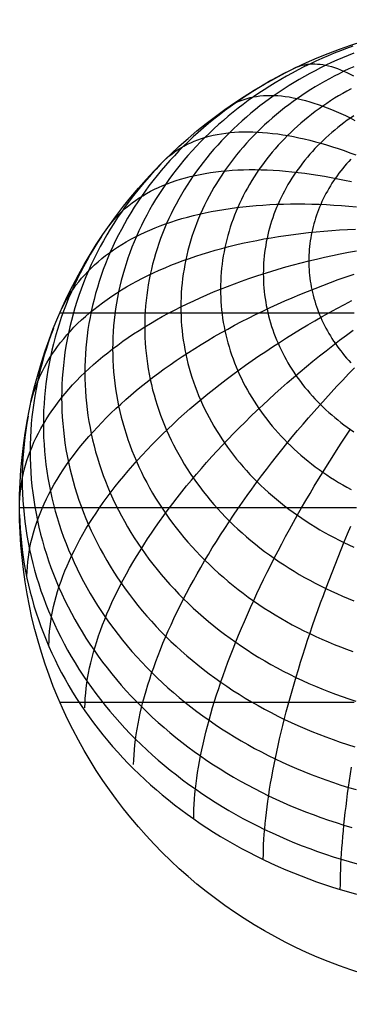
# Model space of a CAD drawing. Header units: millimetres. Extents: x -85 to 85, y -85 to 85.
# Drawn here: x -85 to -27.3, y -85 to 85 of the extents above; entities that cross this region are included whole.
import ezdxf

# ---------------------------------------------------------------- set-up
doc = ezdxf.new("R2010")
doc.units = ezdxf.units.MM
for name, color, linetype in [('CUT_OUTER', 1, 'Continuous'), ('ENGRAVE', 7, 'Continuous'), ('ENGRAVE_FINE', 8, 'Continuous')]:
    doc.layers.add(name, color=color, linetype=linetype)

msp = doc.modelspace()

# ---------------------------------------------------------------- linework, layer by layer
at = {"layer": 'CUT_OUTER'}
msp.add_circle((0, 0), 85, dxfattribs=at)
at = {"layer": 'ENGRAVE'}
for points in [[(-84.9871, 0), (-84.9482, 0), (-84.8835, 0), (-84.7929, 0), (-84.6765, 0), (-84.5344, 0), (-84.3664, 0), (-84.1728, 0), (-83.9535, 0), (-83.7087, 0), (-83.4383, 0), (-83.1425, 0), (-82.8215, 0), (-82.4751, 0), (-82.1037, 0), (-81.7072, 0), (-81.2859, 0), (-80.8398, 0), (-80.3691, 0), (-79.8739, 0), (-79.3543, 0), (-78.8106, 0), (-78.2429, 0), (-77.6514, 0), (-77.0362, 0), (-76.3975, 0), (-75.7356, 0), (-75.0505, 0), (-74.3427, 0), (-73.6122, 0), (-72.8592, 0), (-72.0841, 0), (-71.287, 0), (-70.4682, 0), (-69.6279, 0), (-68.7664, 0), (-67.884, 0), (-66.9809, 0), (-66.0574, 0), (-65.1138, 0), (-64.1503, 0), (-63.1673, 0), (-62.1651, 0), (-61.1439, 0), (-60.1041, 0), (-59.046, 0), (-57.9699, 0), (-56.8761, 0), (-55.765, 0), (-54.6369, 0), (-53.4922, 0), (-52.3312, 0), (-51.1543, 0), (-49.9617, 0), (-48.754, 0), (-47.5314, 0), (-46.2943, 0), (-45.0431, 0), (-43.7782, 0), (-42.5, 0), (-41.2088, 0), (-39.9051, 0), (-38.5892, 0), (-37.2615, 0), (-35.9226, 0), (-34.5726, 0), (-33.2121, 0), (-31.8416, 0), (-30.4613, 0), (-29.0717, 0), (-27.6733, 0), (-26.2664, 0)], [(-84.9871, -1.2358), (-84.9482, -2.4713), (-84.8835, -3.706), (-84.7929, -4.9396), (-84.6765, -6.1717), (-84.5344, -7.4019), (-84.3664, -8.6298), (-84.1728, -9.8551), (-83.9535, -11.0774), (-83.7087, -12.2964), (-83.4383, -13.5116), (-83.1425, -14.7226), (-82.8215, -15.9292), (-82.4751, -17.131), (-82.1037, -18.3275), (-81.7072, -19.5184), (-81.2859, -20.7034), (-80.8398, -21.8821), (-80.3691, -23.0541), (-79.8739, -24.2191), (-79.3543, -25.3767), (-78.8106, -26.5266), (-78.2429, -27.6684), (-77.6514, -28.8018), (-77.0362, -29.9264), (-76.3975, -31.0419), (-75.7356, -32.148), (-75.0505, -33.2442), (-74.3427, -34.3303), (-73.6122, -35.406), (-72.8592, -36.4709), (-72.0841, -37.5246), (-71.287, -38.567), (-70.4682, -39.5976), (-69.6279, -40.6161), (-68.7664, -41.6222), (-67.884, -42.6157), (-66.9809, -43.5962), (-66.0574, -44.5634), (-65.1138, -45.5171), (-64.1503, -46.4568), (-63.1673, -47.3825), (-62.1651, -48.2937), (-61.1439, -49.1901), (-60.1041, -50.0716), (-59.046, -50.9379), (-57.9699, -51.7886), (-56.8761, -52.6236), (-55.765, -53.4425), (-54.6369, -54.2451), (-53.4922, -55.0312), (-52.3312, -55.8006), (-51.1543, -56.553), (-49.9617, -57.2881), (-48.754, -58.0058), (-47.5314, -58.7058), (-46.2943, -59.3879), (-45.0431, -60.052), (-43.7782, -60.6977), (-42.5, -61.325), (-41.2088, -61.9336), (-39.9051, -62.5233), (-38.5892, -63.0939), (-37.2615, -63.6454), (-35.9226, -64.1775), (-34.5726, -64.69), (-33.2121, -65.1828), (-31.8416, -65.6557), (-30.4613, -66.1087), (-29.0717, -66.5415), (-27.6733, -66.954), (-26.2664, -67.3462)]]:
    msp.add_lwpolyline(points, dxfattribs=at)
at = {"layer": 'ENGRAVE_FINE'}
for points in [[(-26.8692, 80.3703), (-27.9698, 79.9716), (-29.062, 79.557), (-30.1452, 79.1265), (-31.2193, 78.6804), (-32.2839, 78.2187), (-33.3386, 77.7416), (-34.3832, 77.2493), (-35.4173, 76.7418), (-36.4407, 76.2194), (-37.4529, 75.6821), (-38.4537, 75.1303), (-39.4428, 74.564), (-40.4199, 73.9833), (-41.3847, 73.3886), (-42.3369, 72.7799), (-43.2761, 72.1575), (-44.2022, 71.5215), (-45.1148, 70.8722), (-46.0137, 70.2097), (-46.8986, 69.5342), (-47.7692, 68.8459), (-48.6252, 68.1451), (-49.4664, 67.432), (-50.2926, 66.7067), (-51.1034, 65.9695), (-51.8987, 65.2207), (-52.6782, 64.4604), (-53.4416, 63.6889), (-54.1887, 62.9064), (-54.9193, 62.1131), (-55.6332, 61.3094), (-56.3302, 60.4954), (-57.01, 59.6714), (-57.6724, 58.8376), (-58.3173, 57.9944), (-58.9443, 57.1419), (-59.5535, 56.2804), (-60.1445, 55.4101), (-60.7172, 54.5314), (-61.2714, 53.6446), (-61.8069, 52.7498), (-62.3236, 51.8473), (-62.8213, 50.9375), (-63.2998, 50.0205), (-63.7591, 49.0968), (-64.199, 48.1665), (-64.6193, 47.23), (-65.02, 46.2875), (-65.4008, 45.3393), (-65.7617, 44.3857), (-66.1025, 43.427), (-66.4233, 42.4636), (-66.7238, 41.4955), (-67.004, 40.5233), (-67.2637, 39.5472), (-67.503, 38.5674), (-67.7217, 37.5843), (-67.9198, 36.5981), (-68.0972, 35.6093), (-68.2539, 34.618), (-68.3897, 33.6245), (-68.5048, 32.6293), (-68.5989, 31.6325), (-68.6722, 30.6345), (-68.7246, 29.6356), (-68.756, 28.6361), (-68.7664, 27.6363), (-68.756, 26.6365), (-68.7246, 25.637), (-68.6722, 24.6381), (-68.5989, 23.6401), (-68.5048, 22.6433), (-68.3897, 21.6481), (-68.2539, 20.6546), (-68.0972, 19.6633), (-67.9198, 18.6745), (-67.7217, 17.6883), (-67.503, 16.7052), (-67.2637, 15.7254), (-67.004, 14.7493), (-66.7238, 13.7771), (-66.4233, 12.8091), (-66.1025, 11.8456), (-65.7617, 10.8869), (-65.4008, 9.9333), (-65.02, 8.9851), (-64.6193, 8.0426), (-64.199, 7.1061), (-63.7591, 6.1758), (-63.2998, 5.2521), (-62.8213, 4.3351), (-62.3236, 3.4253), (-61.8069, 2.5229), (-61.2714, 1.628), (-60.7172, 0.7412), (-60.1445, -0.1375), (-59.5535, -1.0077), (-58.9443, -1.8693), (-58.3173, -2.7218), (-57.6724, -3.565), (-57.01, -4.3988), (-56.3302, -5.2228), (-55.6332, -6.0368), (-54.9193, -6.8405), (-54.1887, -7.6338), (-53.4416, -8.4163), (-52.6782, -9.1878), (-51.8987, -9.9481), (-51.1034, -10.6969), (-50.2926, -11.4341), (-49.4664, -12.1594), (-48.6252, -12.8725), (-47.7692, -13.5733), (-46.8986, -14.2616), (-46.0137, -14.9371), (-45.1148, -15.5996), (-44.2022, -16.2489), (-43.2761, -16.8849), (-42.3369, -17.5073), (-41.3847, -18.116), (-40.4199, -18.7107), (-39.4428, -19.2914), (-38.4537, -19.8577), (-37.4529, -20.4095), (-36.4407, -20.9468), (-35.4173, -21.4692), (-34.3832, -21.9766), (-33.3386, -22.469), (-32.2839, -22.9461), (-31.2193, -23.4078), (-30.1452, -23.8539), (-29.062, -24.2843), (-27.9698, -24.699), (-26.8692, -25.0977)], [(-26.6957, 79.1541), (-27.6907, 78.7587), (-28.6774, 78.3489), (-29.6553, 77.9248), (-30.6241, 77.4866), (-31.5837, 77.0343), (-32.5336, 76.5682), (-33.4736, 76.0883), (-34.4034, 75.5948), (-35.3227, 75.0879), (-36.2313, 74.5677), (-37.1288, 74.0343), (-38.015, 73.488), (-38.8897, 72.9289), (-39.7525, 72.3572), (-40.6032, 71.773), (-41.4415, 71.1765), (-42.2672, 70.5679), (-43.08, 69.9474), (-43.8797, 69.3152), (-44.666, 68.6714), (-45.4388, 68.0164), (-46.1976, 67.3502), (-46.9425, 66.673), (-47.673, 65.9851), (-48.389, 65.2867), (-49.0902, 64.5781), (-49.7765, 63.8593), (-50.4477, 63.1306), (-51.1034, 62.3923), (-51.7436, 61.6446), (-52.3681, 60.8877), (-52.9766, 60.1218), (-53.5689, 59.3472), (-54.145, 58.5641), (-54.7045, 57.7728), (-55.2474, 56.9734), (-55.7734, 56.1662), (-56.2825, 55.3516), (-56.7744, 54.5296), (-57.249, 53.7006), (-57.7062, 52.8649), (-58.1458, 52.0226), (-58.5677, 51.1741), (-58.9718, 50.3196), (-59.3579, 49.4593), (-59.7259, 48.5935), (-60.0757, 47.7225), (-60.4072, 46.8466), (-60.7203, 45.966), (-61.0149, 45.081), (-61.291, 44.1918), (-61.5483, 43.2987), (-61.787, 42.402), (-62.0067, 41.502), (-62.2077, 40.599), (-62.3896, 39.6931), (-62.5526, 38.7848), (-62.6965, 37.8742), (-62.8213, 36.9616), (-62.9269, 36.0474), (-63.0134, 35.1318), (-63.0807, 34.2151), (-63.1288, 33.2975), (-63.1577, 32.3794), (-63.1673, 31.461), (-63.1577, 30.5426), (-63.1288, 29.6244), (-63.0807, 28.7069), (-63.0134, 27.7901), (-62.9269, 26.8745), (-62.8213, 25.9603), (-62.6965, 25.0478), (-62.5526, 24.1372), (-62.3896, 23.2288), (-62.2077, 22.323), (-62.0067, 21.4199), (-61.787, 20.5199), (-61.5483, 19.6232), (-61.291, 18.7302), (-61.0149, 17.841), (-60.7203, 16.956), (-60.4072, 16.0753), (-60.0757, 15.1994), (-59.7259, 14.3284), (-59.3579, 13.4627), (-58.9718, 12.6024), (-58.5677, 11.7478), (-58.1458, 10.8993), (-57.7062, 10.057), (-57.249, 9.2213), (-56.7744, 8.3923), (-56.2825, 7.5704), (-55.7734, 6.7557), (-55.2474, 5.9486), (-54.7045, 5.1492), (-54.145, 4.3578), (-53.5689, 3.5747), (-52.9766, 2.8001), (-52.3681, 2.0343), (-51.7436, 1.2773), (-51.1034, 0.5296), (-50.4477, -0.2087), (-49.7765, -0.9373), (-49.0902, -1.6561), (-48.389, -2.3648), (-47.673, -3.0632), (-46.9425, -3.7511), (-46.1976, -4.4282), (-45.4388, -5.0944), (-44.666, -5.7495), (-43.8797, -6.3932), (-43.08, -7.0255), (-42.2672, -7.646), (-41.4415, -8.2545), (-40.6032, -8.851), (-39.7525, -9.4352), (-38.8897, -10.007), (-38.015, -10.5661), (-37.1288, -11.1124), (-36.2313, -11.6457), (-35.3227, -12.1659), (-34.4034, -12.6729), (-33.4736, -13.1663), (-32.5336, -13.6462), (-31.5837, -14.1124), (-30.6241, -14.5646), (-29.6553, -15.0029), (-28.6774, -15.427), (-27.6907, -15.8368), (-26.6957, -16.2322)], [(-36.8061, 76.6178), (-37.9131, 76.0746), (-39.0085, 75.5154), (-40.0921, 74.9403), (-41.1634, 74.3496), (-42.2222, 73.7433), (-43.2681, 73.1218), (-44.3009, 72.4851), (-45.3202, 71.8336), (-46.3256, 71.1673), (-47.317, 70.4865), (-48.2939, 69.7914), (-49.2561, 69.0822), (-50.2034, 68.3591), (-51.1353, 67.6223), (-52.0517, 66.8722), (-52.9522, 66.1088), (-53.8365, 65.3324), (-54.7045, 64.5433), (-55.5558, 63.7416), (-56.3902, 62.9278), (-57.2074, 62.1019), (-58.0072, 61.2643), (-58.7893, 60.4151), (-59.5535, 59.5548), (-60.2996, 58.6834), (-61.0272, 57.8013), (-61.7364, 56.9088), (-62.4267, 56.0061), (-63.0979, 55.0935), (-63.75, 54.1713), (-64.3826, 53.2398), (-64.9957, 52.2992), (-65.5889, 51.3498), (-66.1622, 50.3919), (-66.7153, 49.4259), (-67.2481, 48.452), (-67.7603, 47.4704), (-68.252, 46.4816), (-68.7229, 45.4857), (-69.1728, 44.4832), (-69.6017, 43.4743), (-70.0093, 42.4593), (-70.3957, 41.4385), (-70.7605, 40.4123), (-71.1039, 39.3809), (-71.4256, 38.3447), (-71.7255, 37.304), (-72.0036, 36.259), (-72.2597, 35.2102), (-72.4938, 34.1578), (-72.7059, 33.1022), (-72.8958, 32.0436), (-73.0635, 30.9825), (-73.2089, 29.919), (-73.332, 28.8537), (-73.4328, 27.7867), (-73.5113, 26.7183), (-73.5673, 25.6491), (-73.6009, 24.5791), (-73.6122, 23.5088), (-73.6009, 22.4386), (-73.5673, 21.3686), (-73.5113, 20.2993), (-73.4328, 19.231), (-73.332, 18.164), (-73.2089, 17.0986), (-73.0635, 16.0352), (-72.8958, 14.9741), (-72.7059, 13.9155), (-72.4938, 12.8599), (-72.2597, 11.8075), (-72.0036, 10.7587), (-71.7255, 9.7137), (-71.4256, 8.673), (-71.1039, 7.6368), (-70.7605, 6.6054), (-70.3957, 5.5792), (-70.0093, 4.5584), (-69.6017, 3.5434), (-69.1728, 2.5345), (-68.7229, 1.5319), (-68.252, 0.5361), (-67.7603, -0.4527), (-67.2481, -1.4343), (-66.7153, -2.4082), (-66.1622, -3.3743), (-65.5889, -4.3321), (-64.9957, -5.2815), (-64.3826, -6.2221), (-63.75, -7.1536), (-63.0979, -8.0759), (-62.4267, -8.9884), (-61.7364, -9.8911), (-61.0272, -10.7836), (-60.2996, -11.6657), (-59.5535, -12.5371), (-58.7893, -13.3975), (-58.0072, -14.2466), (-57.2074, -15.0842), (-56.3902, -15.9101), (-55.5558, -16.724), (-54.7045, -17.5256), (-53.8365, -18.3147), (-52.9522, -19.0911), (-52.0517, -19.8545), (-51.1353, -20.6047), (-50.2034, -21.3414), (-49.2561, -22.0645), (-48.2939, -22.7737), (-47.317, -23.4688), (-46.3256, -24.1496), (-45.3202, -24.8159), (-44.3009, -25.4675), (-43.2681, -26.1041), (-42.2222, -26.7256), (-41.1634, -27.3319), (-40.0921, -27.9226), (-39.0085, -28.4977), (-37.9131, -29.0569), (-36.8061, -29.6001), (-35.6879, -30.1272), (-34.5588, -30.6379), (-33.4192, -31.1321), (-32.2694, -31.6097), (-31.1098, -32.0705), (-29.9408, -32.5143), (-28.7626, -32.9411), (-27.5756, -33.3507), (-26.3802, -33.743)], [(-26.7017, 76.7772), (-27.5741, 76.3826), (-28.4381, 75.9754), (-29.2934, 75.5557), (-30.1397, 75.1236), (-30.9769, 74.6792), (-31.8047, 74.2228), (-32.6228, 73.7544), (-33.4309, 73.2742), (-34.2289, 72.7823), (-35.0164, 72.2788), (-35.7933, 71.764), (-36.5593, 71.238), (-37.3141, 70.701), (-38.0575, 70.153), (-38.7894, 69.5943), (-39.5095, 69.025), (-40.2175, 68.4454), (-40.9132, 67.8556), (-41.5965, 67.2557), (-42.2672, 66.646), (-42.9249, 66.0266), (-43.5696, 65.3978), (-44.201, 64.7597), (-44.819, 64.1125), (-45.4233, 63.4564), (-46.0137, 62.7917), (-46.5902, 62.1184), (-47.1524, 61.4369), (-47.7003, 60.7473), (-48.2337, 60.0498), (-48.7523, 59.3447), (-49.2561, 58.6322), (-49.745, 57.9124), (-50.2186, 57.1857), (-50.677, 56.4521), (-51.1199, 55.7121), (-51.5473, 54.9656), (-51.9589, 54.2131), (-52.3547, 53.4548), (-52.7346, 52.6907), (-53.0984, 51.9213), (-53.4461, 51.1467), (-53.7774, 50.3672), (-54.0924, 49.5829), (-54.3909, 48.7942), (-54.6728, 48.0013), (-54.9381, 47.2044), (-55.1866, 46.4038), (-55.4184, 45.5997), (-55.6332, 44.7923), (-55.8311, 43.982), (-56.012, 43.1688), (-56.1759, 42.3532), (-56.3226, 41.5353), (-56.4522, 40.7154), (-56.5645, 39.8938), (-56.6597, 39.0706), (-56.7376, 38.2462), (-56.7982, 37.4208), (-56.8415, 36.5946), (-56.8674, 35.7679), (-56.8761, 34.9409), (-56.8674, 34.114), (-56.8415, 33.2873), (-56.7982, 32.4611), (-56.7376, 31.6357), (-56.6597, 30.8113), (-56.5645, 29.9881), (-56.4522, 29.1665), (-56.3226, 28.3466), (-56.1759, 27.5287), (-56.012, 26.7131), (-55.8311, 25.8999), (-55.6332, 25.0896), (-55.4184, 24.2822), (-55.1866, 23.4781), (-54.9381, 22.6775), (-54.6728, 21.8806), (-54.3909, 21.0877), (-54.0924, 20.299), (-53.7774, 19.5147), (-53.4461, 18.7352), (-53.0984, 17.9606), (-52.7346, 17.1912), (-52.3547, 16.4271), (-51.9589, 15.6688), (-51.5473, 14.9163), (-51.1199, 14.1698), (-50.677, 13.4298), (-50.2186, 12.6962), (-49.745, 11.9695), (-49.2561, 11.2497), (-48.7523, 10.5372), (-48.2337, 9.8321), (-47.7003, 9.1346), (-47.1524, 8.445), (-46.5902, 7.7635), (-46.0137, 7.0902), (-45.4233, 6.4255), (-44.819, 5.7694), (-44.201, 5.1222), (-43.5696, 4.4841), (-42.9249, 3.8553), (-42.2672, 3.2359), (-41.5965, 2.6262), (-40.9132, 2.0263), (-40.2175, 1.4365), (-39.5095, 0.8569), (-38.7894, 0.2876), (-38.0575, -0.2711), (-37.3141, -0.8191), (-36.5593, -1.3561), (-35.7933, -1.8821), (-35.0164, -2.3969), (-34.2289, -2.9004), (-33.4309, -3.3923), (-32.6228, -3.8725), (-31.8047, -4.3409), (-30.9769, -4.7973), (-30.1397, -5.2417), (-29.2934, -5.6738), (-28.4381, -6.0935), (-27.5741, -6.5007), (-26.7017, -6.8953)], [(-36.4678, 76.7663), (-36.0813, 76.9091), (-35.6839, 77.0285), (-35.2756, 77.1244), (-34.8565, 77.1968), (-34.4268, 77.2457), (-33.9866, 77.271), (-33.5361, 77.2728), (-33.0754, 77.2511), (-32.6046, 77.2059), (-32.1238, 77.1371), (-31.6333, 77.0448), (-31.1331, 76.9291), (-30.6235, 76.7899), (-30.1045, 76.6274), (-29.5764, 76.4415), (-29.0392, 76.2323), (-28.4932, 75.9999), (-27.9385, 75.7444), (-27.3753, 75.4657), (-26.8038, 75.1641)], [(-27.2111, 72.9455), (-27.9383, 72.5445), (-28.6569, 72.133), (-29.3668, 71.7112), (-30.0677, 71.2791), (-30.7595, 70.8369), (-31.4419, 70.3847), (-32.1148, 69.9226), (-32.7779, 69.4508), (-33.4309, 68.9695), (-34.0738, 68.4787), (-34.7063, 67.9786), (-35.3283, 67.4695), (-35.9395, 66.9513), (-36.5397, 66.4244), (-37.1288, 65.8888), (-37.7066, 65.3448), (-38.2729, 64.7924), (-38.8276, 64.2318), (-39.3704, 63.6633), (-39.9012, 63.087), (-40.4199, 62.503), (-40.9263, 61.9116), (-41.4202, 61.313), (-41.9014, 60.7072), (-42.37, 60.0945), (-42.8256, 59.4751), (-43.2681, 58.8492), (-43.6975, 58.217), (-44.1136, 57.5786), (-44.5162, 56.9342), (-44.9053, 56.2841), (-45.2807, 55.6284), (-45.6423, 54.9674), (-45.99, 54.3012), (-46.3237, 53.6301), (-46.6433, 52.9542), (-46.9487, 52.2738), (-47.2398, 51.589), (-47.5164, 50.9001), (-47.7787, 50.2073), (-48.0263, 49.5108), (-48.2593, 48.8107), (-48.4777, 48.1074), (-48.6812, 47.4011), (-48.87, 46.6919), (-49.0438, 45.98), (-49.2027, 45.2657), (-49.3466, 44.5493), (-49.4755, 43.8308), (-49.5893, 43.1106), (-49.6881, 42.3888), (-49.7716, 41.6657), (-49.84, 40.9415), (-49.8933, 40.2164), (-49.9313, 39.4907), (-49.9541, 38.7645), (-49.9617, 38.0381), (-49.9541, 37.3117), (-49.9313, 36.5855), (-49.8933, 35.8598), (-49.84, 35.1347), (-49.7716, 34.4105), (-49.6881, 33.6874), (-49.5893, 32.9656), (-49.4755, 32.2454), (-49.3466, 31.527), (-49.2027, 30.8105), (-49.0438, 30.0962), (-48.87, 29.3844), (-48.6812, 28.6751), (-48.4777, 27.9688), (-48.2593, 27.2655), (-48.0263, 26.5655), (-47.7787, 25.8689), (-47.5164, 25.1761), (-47.2398, 24.4872), (-46.9487, 23.8025), (-46.6433, 23.122), (-46.3237, 22.4461), (-45.99, 21.775), (-45.6423, 21.1088), (-45.2807, 20.4478), (-44.9053, 19.7921), (-44.5162, 19.142), (-44.1136, 18.4976), (-43.6975, 17.8592), (-43.2681, 17.227), (-42.8256, 16.6011), (-42.37, 15.9817), (-41.9014, 15.369), (-41.4202, 14.7632), (-40.9263, 14.1646), (-40.4199, 13.5732), (-39.9012, 12.9892), (-39.3704, 12.4129), (-38.8276, 11.8444), (-38.2729, 11.2838), (-37.7066, 10.7315), (-37.1288, 10.1874), (-36.5397, 9.6518), (-35.9395, 9.1249), (-35.3283, 8.6067), (-34.7063, 8.0976), (-34.0738, 7.5975), (-33.4309, 7.1068), (-32.7779, 6.6254), (-32.1148, 6.1536), (-31.4419, 5.6916), (-30.7595, 5.2393), (-30.0677, 4.7971), (-29.3668, 4.365), (-28.6569, 3.9432), (-27.9383, 3.5317), (-27.2111, 3.1308)], [(-48.2596, 69.9577), (-47.8052, 70.228), (-47.3362, 70.4769), (-46.8528, 70.7043), (-46.3552, 70.9102), (-45.8434, 71.0945), (-45.3176, 71.2571), (-44.7781, 71.398), (-44.2249, 71.5172), (-43.6582, 71.6146), (-43.0782, 71.6901), (-42.4851, 71.7439), (-41.8791, 71.7757), (-41.2603, 71.7857), (-40.6289, 71.7739), (-39.9852, 71.7402), (-39.3293, 71.6846), (-38.6614, 71.6072), (-37.9817, 71.508), (-37.2905, 71.387), (-36.5879, 71.2442), (-35.8741, 71.0798), (-35.1495, 70.8937), (-34.4141, 70.686), (-33.6682, 70.4568), (-32.9121, 70.2061), (-32.146, 69.934), (-31.37, 69.6407), (-30.5845, 69.3261), (-29.7897, 68.9904), (-28.9858, 68.6336), (-28.1731, 68.256), (-27.3518, 67.8576), (-26.5222, 67.4385)], [(-26.7461, 68.2341), (-27.3185, 67.8411), (-27.8825, 67.4398), (-28.4381, 67.0303), (-28.9849, 66.6128), (-29.523, 66.1874), (-30.052, 65.7543), (-30.5719, 65.3136), (-31.0825, 64.8653), (-31.5837, 64.4097), (-32.0752, 63.9469), (-32.5569, 63.477), (-33.0287, 63.0002), (-33.4905, 62.5166), (-33.942, 62.0264), (-34.3832, 61.5296), (-34.814, 61.0266), (-35.2341, 60.5173), (-35.6435, 60.002), (-36.042, 59.4808), (-36.4296, 58.9539), (-36.8061, 58.4215), (-37.1713, 57.8837), (-37.5253, 57.3406), (-37.8678, 56.7925), (-38.1987, 56.2395), (-38.5181, 55.6817), (-38.8257, 55.1194), (-39.1215, 54.5527), (-39.4053, 53.9818), (-39.6772, 53.4069), (-39.9369, 52.8281), (-40.1845, 52.2456), (-40.4199, 51.6596), (-40.643, 51.0702), (-40.8536, 50.4777), (-41.0518, 49.8823), (-41.2376, 49.284), (-41.4107, 48.6831), (-41.5713, 48.0798), (-41.7192, 47.4743), (-41.8543, 46.8667), (-41.9768, 46.2572), (-42.0864, 45.6461), (-42.1832, 45.0334), (-42.2672, 44.4194), (-42.3383, 43.8043), (-42.3965, 43.1883), (-42.4418, 42.5715), (-42.4741, 41.9542), (-42.4935, 41.3364), (-42.5, 40.7185), (-42.4935, 40.1006), (-42.4741, 39.4829), (-42.4418, 38.8655), (-42.3965, 38.2487), (-42.3383, 37.6327), (-42.2672, 37.0176), (-42.1832, 36.4036), (-42.0864, 35.7909), (-41.9768, 35.1798), (-41.8543, 34.5703), (-41.7192, 33.9627), (-41.5713, 33.3572), (-41.4107, 32.7539), (-41.2376, 32.153), (-41.0518, 31.5548), (-40.8536, 30.9593), (-40.643, 30.3668), (-40.4199, 29.7775), (-40.1845, 29.1914), (-39.9369, 28.6089), (-39.6772, 28.0301), (-39.4053, 27.4552), (-39.1215, 26.8843), (-38.8257, 26.3176), (-38.5181, 25.7553), (-38.1987, 25.1975), (-37.8678, 24.6445), (-37.5253, 24.0964), (-37.1713, 23.5533), (-36.8061, 23.0155), (-36.4296, 22.4831), (-36.042, 21.9562), (-35.6435, 21.435), (-35.2341, 20.9197), (-34.814, 20.4105), (-34.3832, 19.9074), (-33.942, 19.4107), (-33.4905, 18.9204), (-33.0287, 18.4368), (-32.5569, 17.96), (-32.0752, 17.4901), (-31.5837, 17.0273), (-31.0825, 16.5717), (-30.5719, 16.1234), (-30.052, 15.6827), (-29.523, 15.2496), (-28.9849, 14.8242), (-28.4381, 14.4067), (-27.8825, 13.9973), (-27.3185, 13.5959), (-26.7461, 13.2029)], [(-59.4322, 60.7537), (-58.9589, 61.1689), (-58.4676, 61.5654), (-57.9586, 61.9432), (-57.4318, 62.3021), (-56.8876, 62.6421), (-56.3261, 62.963), (-55.7473, 63.2647), (-55.1517, 63.5471), (-54.5392, 63.8102), (-53.9101, 64.0538), (-53.2645, 64.2779), (-52.6028, 64.4824), (-51.925, 64.6673), (-51.2314, 64.8325), (-50.5222, 64.978), (-49.7976, 65.1036), (-49.0579, 65.2095), (-48.3032, 65.2954), (-47.5338, 65.3615), (-46.7499, 65.4077), (-45.9518, 65.4339), (-45.1396, 65.4402), (-44.3138, 65.4266), (-43.4744, 65.393), (-42.6218, 65.3396), (-41.7562, 65.2662), (-40.8778, 65.1729), (-39.9871, 65.0598), (-39.0841, 64.9269), (-38.1693, 64.7742), (-37.2428, 64.6017), (-36.3049, 64.4096), (-35.356, 64.1979), (-34.3964, 63.9666), (-33.4263, 63.7158), (-32.4459, 63.4456), (-31.4557, 63.1561), (-30.4559, 62.8474), (-29.4469, 62.5195), (-28.4289, 62.1725), (-27.4022, 61.8067), (-26.3671, 61.422)], [(-57.7062, 62.4099), (-58.6042, 61.5643), (-59.4844, 60.7057), (-60.3464, 59.8345), (-61.1901, 58.9509), (-62.0151, 58.0552), (-62.8213, 57.1476), (-63.6083, 56.2285), (-64.3759, 55.298), (-65.1239, 54.3565), (-65.8521, 53.4043), (-66.5602, 52.4416), (-67.2481, 51.4688), (-67.9154, 50.4861), (-68.5621, 49.4939), (-69.1879, 48.4924), (-69.7926, 47.482), (-70.376, 46.463), (-70.9381, 45.4356), (-71.4785, 44.4002), (-71.9971, 43.3571), (-72.4938, 42.3066), (-72.9684, 41.2491), (-73.4208, 40.1848), (-73.8508, 39.1141), (-74.2584, 38.0373), (-74.6433, 36.9548), (-75.0055, 35.8668), (-75.3448, 34.7737), (-75.6612, 33.6759), (-75.9545, 32.5736), (-76.2247, 31.4672), (-76.4717, 30.3571), (-76.6953, 29.2436), (-76.8957, 28.1269), (-77.0726, 27.0075), (-77.226, 25.8858), (-77.3559, 24.7619), (-77.4622, 23.6364), (-77.5449, 22.5094), (-77.6041, 21.3815), (-77.6395, 20.2528), (-77.6514, 19.1238), (-77.6395, 17.9948), (-77.6041, 16.8662), (-77.5449, 15.7382), (-77.4622, 14.6113), (-77.3559, 13.4857), (-77.226, 12.3619), (-77.0726, 11.2401), (-76.8957, 10.1207), (-76.6953, 9.0041), (-76.4717, 7.8905), (-76.2247, 6.7804), (-75.9545, 5.674), (-75.6612, 4.5717), (-75.3448, 3.4739), (-75.0055, 2.3808), (-74.6433, 1.2928), (-74.2584, 0.2103), (-73.8508, -0.8665), (-73.4208, -1.9372), (-72.9684, -3.0015), (-72.4938, -4.059), (-71.9971, -5.1095), (-71.4785, -6.1526), (-70.9381, -7.188), (-70.376, -8.2153), (-69.7926, -9.2344), (-69.1879, -10.2448), (-68.5621, -11.2463), (-67.9154, -12.2385), (-67.2481, -13.2212), (-66.5602, -14.194), (-65.8521, -15.1566), (-65.1239, -16.1089), (-64.3759, -17.0504), (-63.6083, -17.9808), (-62.8213, -18.9), (-62.0151, -19.8076), (-61.1901, -20.7033), (-60.3464, -21.5869), (-59.4844, -22.4581), (-58.6042, -23.3166), (-57.7062, -24.1622), (-56.7906, -24.9946), (-55.8577, -25.8136), (-54.9078, -26.6189), (-53.9412, -27.4103), (-52.9581, -28.1874), (-51.9589, -28.9502), (-50.9439, -29.6983), (-49.9133, -30.4316), (-48.8676, -31.1497), (-47.807, -31.8526), (-46.7318, -32.5399), (-45.6423, -33.2115), (-44.539, -33.8671), (-43.4221, -34.5066), (-42.292, -35.1298), (-41.149, -35.7364), (-39.9934, -36.3263), (-38.8257, -36.8993), (-37.6461, -37.4553), (-36.4551, -37.994), (-35.253, -38.5154), (-34.0401, -39.0191), (-32.8169, -39.5052), (-31.5837, -39.9734), (-30.3408, -40.4236), (-29.0887, -40.8557), (-27.8278, -41.2695), (-26.5583, -41.6649)], [(-27.2436, 60.685), (-27.6109, 60.2862), (-27.9698, 59.8821), (-28.3202, 59.4728), (-28.662, 59.0586), (-28.995, 58.6394), (-29.3192, 58.2154), (-29.6345, 57.7868), (-29.9408, 57.3537), (-30.2379, 56.9162), (-30.5258, 56.4744), (-30.8044, 56.0285), (-31.0737, 55.5787), (-31.3334, 55.125), (-31.5837, 54.6676), (-31.8243, 54.2066), (-32.0552, 53.7421), (-32.2763, 53.2744), (-32.4876, 52.8036), (-32.689, 52.3298), (-32.8805, 51.853), (-33.062, 51.3736), (-33.2333, 50.8917), (-33.3946, 50.4073), (-33.5457, 49.9206), (-33.6865, 49.4318), (-33.8171, 48.941), (-33.9374, 48.4484), (-34.0474, 47.9542), (-34.147, 47.4584), (-34.2362, 46.9612), (-34.3149, 46.4629), (-34.3832, 45.9634), (-34.4411, 45.463), (-34.4884, 44.9619), (-34.5252, 44.4602), (-34.5516, 43.958), (-34.5673, 43.4555), (-34.5726, 42.9528), (-34.5673, 42.4501), (-34.5516, 41.9476), (-34.5252, 41.4454), (-34.4884, 40.9437), (-34.4411, 40.4425), (-34.3832, 39.9422), (-34.3149, 39.4427), (-34.2362, 38.9444), (-34.147, 38.4472), (-34.0474, 37.9514), (-33.9374, 37.4571), (-33.8171, 36.9646), (-33.6865, 36.4738), (-33.5457, 35.985), (-33.3946, 35.4983), (-33.2333, 35.0139), (-33.062, 34.532), (-32.8805, 34.0525), (-32.689, 33.5758), (-32.4876, 33.102), (-32.2763, 32.6311), (-32.0552, 32.1634), (-31.8243, 31.699), (-31.5837, 31.238), (-31.3334, 30.7806), (-31.0737, 30.3269), (-30.8044, 29.877), (-30.5258, 29.4312), (-30.2379, 28.9894), (-29.9408, 28.5519), (-29.6345, 28.1188), (-29.3192, 27.6901), (-28.995, 27.2662), (-28.662, 26.847), (-28.3202, 26.4327), (-27.9698, 26.0235), (-27.6109, 25.6194), (-27.2436, 25.2206)], [(-69.4473, 48.9936), (-69.0107, 49.5554), (-68.5531, 50.1021), (-68.0746, 50.6335), (-67.5754, 51.1495), (-67.0556, 51.65), (-66.5154, 52.1346), (-65.9549, 52.6035), (-65.3743, 53.0562), (-64.7738, 53.4929), (-64.1536, 53.9132), (-63.5138, 54.3171), (-62.8547, 54.7045), (-62.1765, 55.0752), (-61.4793, 55.4291), (-60.7633, 55.7661), (-60.0289, 56.0862), (-59.2762, 56.3891), (-58.5054, 56.6749), (-57.7168, 56.9435), (-56.9106, 57.1946), (-56.0871, 57.4284), (-55.2465, 57.6447), (-54.3891, 57.8434), (-53.5151, 58.0245), (-52.6248, 58.1879), (-51.7184, 58.3336), (-50.7964, 58.4615), (-49.8588, 58.5716), (-48.9061, 58.6638), (-47.9384, 58.7382), (-46.9562, 58.7948), (-45.9596, 58.8334), (-44.9491, 58.854), (-43.9248, 58.8568), (-42.8872, 58.8416), (-41.8365, 58.8085), (-40.7731, 58.7575), (-39.6973, 58.6886), (-38.6093, 58.6018), (-37.5096, 58.4971), (-36.3985, 58.3747), (-35.2763, 58.2344), (-34.1433, 58.0764), (-33, 57.9008), (-31.8466, 57.7075), (-30.6835, 57.4966), (-29.511, 57.2682), (-28.3296, 57.0223), (-27.1395, 56.7591)], [(-77.5701, 34.7315), (-77.2259, 35.4223), (-76.8581, 36.1024), (-76.467, 36.7714), (-76.0526, 37.4293), (-75.615, 38.0757), (-75.1544, 38.7105), (-74.6708, 39.3336), (-74.1646, 39.9447), (-73.6357, 40.5436), (-73.0844, 41.1301), (-72.5109, 41.7041), (-71.9153, 42.2655), (-71.2977, 42.8139), (-70.6585, 43.3493), (-69.9977, 43.8715), (-69.3156, 44.3803), (-68.6123, 44.8757), (-67.8882, 45.3573), (-67.1434, 45.8251), (-66.3782, 46.279), (-65.5927, 46.7188), (-64.7873, 47.1443), (-63.9621, 47.5555), (-63.1174, 47.9522), (-62.2535, 48.3343), (-61.3707, 48.7017), (-60.4691, 49.0542), (-59.5491, 49.3918), (-58.611, 49.7143), (-57.6551, 50.0217), (-56.6815, 50.3139), (-55.6907, 50.5907), (-54.683, 50.8522), (-53.6586, 51.0981), (-52.6178, 51.3285), (-51.561, 51.5432), (-50.4885, 51.7422), (-49.4007, 51.9255), (-48.2977, 52.093), (-47.1801, 52.2446), (-46.0481, 52.3803), (-44.9021, 52.5), (-43.7424, 52.6037), (-42.5693, 52.6914), (-41.3833, 52.7631), (-40.1847, 52.8186), (-38.9739, 52.8581), (-37.7512, 52.8815), (-36.5169, 52.8888), (-35.2716, 52.88), (-34.0155, 52.8551), (-32.7491, 52.814), (-31.4727, 52.7569), (-30.1867, 52.6837), (-28.8914, 52.5945), (-27.5874, 52.4892), (-26.275, 52.368)], [(-82.9777, 18.3888), (-82.7725, 19.1711), (-82.542, 19.9475), (-82.2864, 20.7179), (-82.0057, 21.482), (-81.7, 22.2396), (-81.3694, 22.9903), (-81.0141, 23.7341), (-80.634, 24.4706), (-80.2295, 25.1997), (-79.8004, 25.9211), (-79.3471, 26.6346), (-78.8696, 27.34), (-78.3681, 28.037), (-77.8427, 28.7256), (-77.2935, 29.4053), (-76.7209, 30.0762), (-76.1249, 30.7378), (-75.5056, 31.3901), (-74.8634, 32.0328), (-74.1984, 32.6658), (-73.5108, 33.2888), (-72.8008, 33.9017), (-72.0686, 34.5043), (-71.3145, 35.0963), (-70.5386, 35.6777), (-69.7412, 36.2482), (-68.9226, 36.8076), (-68.0831, 37.3558), (-67.2227, 37.8927), (-66.3419, 38.418), (-65.4409, 38.9316), (-64.52, 39.4334), (-63.5794, 39.9231), (-62.6194, 40.4007), (-61.6403, 40.866), (-60.6425, 41.3188), (-59.6262, 41.759), (-58.5918, 42.1865), (-57.5395, 42.6012), (-56.4697, 43.0029), (-55.3826, 43.3915), (-54.2787, 43.7668), (-53.1583, 44.1289), (-52.0217, 44.4775), (-50.8692, 44.8125), (-49.7012, 45.1339), (-48.5181, 45.4416), (-47.3202, 45.7354), (-46.1079, 46.0153), (-44.8816, 46.2811), (-43.6416, 46.5329), (-42.3883, 46.7705), (-41.1221, 46.9938), (-39.8433, 47.2029), (-38.5524, 47.3975), (-37.2498, 47.5777), (-35.9358, 47.7435), (-34.6109, 47.8946), (-33.2754, 48.0312), (-31.9298, 48.1532), (-30.5745, 48.2605), (-29.2099, 48.3531), (-27.8363, 48.4309), (-26.4543, 48.494)], [(-70.7041, 47.1793), (-71.3773, 46.1464), (-72.0288, 45.1038), (-72.6583, 44.0519), (-73.2657, 42.991), (-73.8508, 41.9214), (-74.4134, 40.8435), (-74.9534, 39.7576), (-75.4705, 38.664), (-75.9646, 37.563), (-76.4355, 36.455), (-76.8832, 35.3404), (-77.3075, 34.2194), (-77.7082, 33.0924), (-78.0853, 31.9597), (-78.4385, 30.8218), (-78.7679, 29.6789), (-79.0733, 28.5313), (-79.3545, 27.3795), (-79.6117, 26.2238), (-79.8445, 25.0645), (-80.0531, 23.902), (-80.2372, 22.7367), (-80.397, 21.5689), (-80.5322, 20.3989), (-80.6429, 19.2271), (-80.729, 18.0539), (-80.7906, 16.8796), (-80.8275, 15.7046), (-80.8398, 14.5293), (-80.8275, 13.3539), (-80.7906, 12.1789), (-80.729, 11.0046), (-80.6429, 9.8314), (-80.5322, 8.6597), (-80.397, 7.4897), (-80.2372, 6.3218), (-80.0531, 5.1565), (-79.8445, 3.994), (-79.6117, 2.8347), (-79.3545, 1.679), (-79.0733, 0.5272), (-78.7679, -0.6203), (-78.4385, -1.7633), (-78.0853, -2.9012), (-77.7082, -4.0339), (-77.3075, -5.1609), (-76.8832, -6.2819), (-76.4355, -7.3965), (-75.9646, -8.5045), (-75.4705, -9.6055), (-74.9534, -10.6991), (-74.4134, -11.785), (-73.8508, -12.8629), (-73.2657, -13.9325), (-72.6583, -14.9934), (-72.0288, -16.0453), (-71.3773, -17.0879), (-70.7041, -18.1208), (-70.0093, -19.1438), (-69.2932, -20.1566), (-68.556, -21.1588), (-67.798, -22.1501), (-67.0192, -23.1303), (-66.2201, -24.0989), (-65.4008, -25.0558), (-64.5615, -26.0007), (-63.7026, -26.9332), (-62.8243, -27.8531), (-61.9269, -28.76), (-61.0106, -29.6538), (-60.0757, -30.5341), (-59.1225, -31.4007), (-58.1513, -32.2533), (-57.1624, -33.0917), (-56.156, -33.9155), (-55.1326, -34.7246), (-54.0924, -35.5187), (-53.0357, -36.2976), (-51.9628, -37.0609), (-50.8741, -37.8086), (-49.77, -38.5403), (-48.6506, -39.2558), (-47.5164, -39.955), (-46.3678, -40.6375), (-45.205, -41.3033), (-44.0285, -41.952), (-42.8386, -42.5836), (-41.6356, -43.1977), (-40.4199, -43.7943), (-39.1919, -44.3731), (-37.952, -44.9339), (-36.7005, -45.4766), (-35.4378, -46.0011), (-34.1644, -46.5071), (-32.8805, -46.9946), (-31.5866, -47.4632), (-30.2831, -47.913), (-28.9704, -48.3438), (-27.6488, -48.7555), (-26.3189, -49.1478)], [(-84.9871, 0.8206), (-84.9482, 1.6409), (-84.8835, 2.4607), (-84.7929, 3.2798), (-84.6765, 4.0979), (-84.5344, 4.9147), (-84.3664, 5.73), (-84.1728, 6.5436), (-83.9535, 7.3552), (-83.7087, 8.1645), (-83.4383, 8.9714), (-83.1425, 9.7755), (-82.8215, 10.5767), (-82.4751, 11.3746), (-82.1037, 12.1691), (-81.7072, 12.9598), (-81.2859, 13.7466), (-80.8398, 14.5293), (-80.3691, 15.3075), (-79.8739, 16.081), (-79.3543, 16.8496), (-78.8106, 17.6131), (-78.2429, 18.3713), (-77.6514, 19.1238), (-77.0362, 19.8705), (-76.3975, 20.6112), (-75.7356, 21.3456), (-75.0505, 22.0735), (-74.3427, 22.7946), (-73.6122, 23.5088), (-72.8592, 24.2159), (-72.0841, 24.9156), (-71.287, 25.6077), (-70.4682, 26.292), (-69.6279, 26.9682), (-68.7664, 27.6363), (-67.884, 28.2959), (-66.9809, 28.947), (-66.0574, 29.5892), (-65.1138, 30.2224), (-64.1503, 30.8464), (-63.1673, 31.461), (-62.1651, 32.066), (-61.1439, 32.6612), (-60.1041, 33.2465), (-59.046, 33.8217), (-57.9699, 34.3866), (-56.8761, 34.9409), (-55.765, 35.4847), (-54.6369, 36.0176), (-53.4922, 36.5396), (-52.3312, 37.0504), (-51.1543, 37.55), (-49.9617, 38.0381), (-48.754, 38.5146), (-47.5314, 38.9794), (-46.2943, 39.4323), (-45.0431, 39.8733), (-43.7782, 40.302), (-42.5, 40.7185), (-41.2088, 41.1226), (-39.9051, 41.5142), (-38.5892, 41.8931), (-37.2615, 42.2592), (-35.9226, 42.6125), (-34.5726, 42.9528), (-33.2121, 43.28), (-31.8416, 43.594), (-30.4613, 43.8948), (-29.0717, 44.1822), (-27.6733, 44.4561), (-26.2664, 44.7165)], [(-83.7064, -11.949), (-83.6828, -11.125), (-83.6338, -10.2977), (-83.5593, -9.4672), (-83.4594, -8.6339), (-83.334, -7.7979), (-83.1832, -6.9595), (-83.0071, -6.119), (-82.8058, -5.2767), (-82.5792, -4.4327), (-82.3274, -3.5874), (-82.0506, -2.741), (-81.7487, -1.8938), (-81.422, -1.0459), (-81.0705, -0.1978), (-80.6942, 0.6504), (-80.2934, 1.4984), (-79.8682, 2.3459), (-79.4186, 3.1927), (-78.9448, 4.0386), (-78.4469, 4.8832), (-77.9252, 5.7263), (-77.3797, 6.5677), (-76.8107, 7.4071), (-76.2183, 8.2443), (-75.6026, 9.0789), (-74.9639, 9.9107), (-74.3024, 10.7396), (-73.6183, 11.5651), (-72.9117, 12.3872), (-72.1829, 13.2054), (-71.4321, 14.0197), (-70.6596, 14.8297), (-69.8656, 15.6351), (-69.0502, 16.4358), (-68.2139, 17.2315), (-67.3567, 18.022), (-66.479, 18.8069), (-65.5811, 19.5861), (-64.6632, 20.3594), (-63.7257, 21.1264), (-62.7687, 21.8871), (-61.7925, 22.641), (-60.7976, 23.3881), (-59.7841, 24.128), (-58.7525, 24.8606), (-57.7029, 25.5856), (-56.6357, 26.3028), (-55.5513, 27.012), (-54.45, 27.713), (-53.3321, 28.4055), (-52.198, 29.0894), (-51.0479, 29.7644), (-49.8823, 30.4304), (-48.7015, 31.0871), (-47.5059, 31.7343), (-46.2958, 32.3718), (-45.0716, 32.9995), (-43.8336, 33.6171), (-42.5824, 34.2245), (-41.3181, 34.8215), (-40.0413, 35.4079), (-38.7522, 35.9834), (-37.4514, 36.5481), (-36.1391, 37.1015), (-34.8159, 37.6437), (-33.482, 38.1744), (-32.1379, 38.6935), (-30.7841, 39.2008), (-29.4209, 39.6962), (-28.0487, 40.1795), (-26.6679, 40.6505)], [(-79.8734, -24.0504), (-79.8562, -23.2246), (-79.8147, -22.3918), (-79.7489, -21.5522), (-79.6588, -20.706), (-79.5445, -19.8534), (-79.4059, -18.9949), (-79.2431, -18.1305), (-79.0562, -17.2607), (-78.8452, -16.3855), (-78.6102, -15.5054), (-78.3512, -14.6206), (-78.0684, -13.7313), (-77.7618, -12.8378), (-77.4315, -11.9404), (-77.0776, -11.0394), (-76.7003, -10.135), (-76.2995, -9.2275), (-75.8756, -8.3173), (-75.4285, -7.4044), (-74.9584, -6.4894), (-74.4656, -5.5723), (-73.95, -4.6536), (-73.4119, -3.7334), (-72.8514, -2.8121), (-72.2688, -1.8899), (-71.6641, -0.9672), (-71.0377, -0.0442), (-70.3895, 0.8789), (-69.72, 1.8017), (-69.0291, 2.7239), (-68.3173, 3.6453), (-67.5847, 4.5656), (-66.8314, 5.4845), (-66.0579, 6.4017), (-65.2641, 7.317), (-64.4506, 8.23), (-63.6173, 9.1406), (-62.7647, 10.0483), (-61.893, 10.953), (-61.0024, 11.8544), (-60.0933, 12.7521), (-59.1658, 13.646), (-58.2203, 14.5357), (-57.2571, 15.421), (-56.2765, 16.3015), (-55.2787, 17.1772), (-54.264, 18.0475), (-53.2329, 18.9124), (-52.1855, 19.7716), (-51.1222, 20.6247), (-50.0433, 21.4715), (-48.9492, 22.3118), (-47.8402, 23.1452), (-46.7167, 23.9717), (-45.5789, 24.7908), (-44.4272, 25.6024), (-43.2619, 26.4062), (-42.0835, 27.2019), (-40.8923, 27.9894), (-39.6886, 28.7683), (-38.4729, 29.5384), (-37.2454, 30.2996), (-36.0065, 31.0515), (-34.7567, 31.794), (-33.4964, 32.5268), (-32.2258, 33.2497), (-30.9454, 33.9624), (-29.6555, 34.6649), (-28.3567, 35.3567), (-27.0492, 36.0378)], [(-77.9382, 33.8937), (-77.9026, 33.8937), (-77.8433, 33.8937), (-77.7602, 33.8937), (-77.6535, 33.8937), (-77.5231, 33.8937), (-77.3691, 33.8937), (-77.1915, 33.8937), (-76.9904, 33.8937), (-76.7659, 33.8937), (-76.5179, 33.8937), (-76.2467, 33.8937), (-75.9523, 33.8937), (-75.6347, 33.8937), (-75.294, 33.8937), (-74.9305, 33.8937), (-74.5441, 33.8937), (-74.135, 33.8937), (-73.7033, 33.8937), (-73.2491, 33.8937), (-72.7727, 33.8937), (-72.2741, 33.8937), (-71.7535, 33.8937), (-71.211, 33.8937), (-70.6468, 33.8937), (-70.0611, 33.8937), (-69.4541, 33.8937), (-68.8259, 33.8937), (-68.1767, 33.8937), (-67.5068, 33.8937), (-66.8163, 33.8937), (-66.1054, 33.8937), (-65.3745, 33.8937), (-64.6236, 33.8937), (-63.853, 33.8937), (-63.063, 33.8937), (-62.2537, 33.8937), (-61.4255, 33.8937), (-60.5786, 33.8937), (-59.7132, 33.8937), (-58.8297, 33.8937), (-57.9282, 33.8937), (-57.0091, 33.8937), (-56.0726, 33.8937), (-55.119, 33.8937), (-54.1487, 33.8937), (-53.1618, 33.8937), (-52.1588, 33.8937), (-51.1399, 33.8937), (-50.1054, 33.8937), (-49.0556, 33.8937), (-47.9909, 33.8937), (-46.9115, 33.8937), (-45.8179, 33.8937), (-44.7103, 33.8937), (-43.5891, 33.8937), (-42.4547, 33.8937), (-41.3073, 33.8937), (-40.1473, 33.8937), (-38.9751, 33.8937), (-37.791, 33.8937), (-36.5954, 33.8937), (-35.3886, 33.8937), (-34.1711, 33.8937), (-32.9431, 33.8937), (-31.7052, 33.8937), (-30.4575, 33.8937), (-29.2006, 33.8937), (-27.9348, 33.8937), (-26.6605, 33.8937)], [(-79.0733, 31.1795), (-79.5096, 30.0265), (-79.9217, 28.8674), (-80.3095, 27.7025), (-80.6729, 26.5321), (-81.0116, 25.3567), (-81.3257, 24.1764), (-81.615, 22.9918), (-81.8794, 21.8032), (-82.1189, 20.6109), (-82.3334, 19.4153), (-82.5228, 18.2168), (-82.6871, 17.0156), (-82.8262, 15.8123), (-82.94, 14.6072), (-83.0286, 13.4006), (-83.0919, 12.1928), (-83.1299, 10.9844), (-83.1425, 9.7755), (-83.1299, 8.5667), (-83.0919, 7.3582), (-83.0286, 6.1505), (-82.94, 4.9439), (-82.8262, 3.7387), (-82.6871, 2.5354), (-82.5228, 1.3343), (-82.3334, 0.1358), (-82.1189, -1.0598), (-81.8794, -2.2521), (-81.615, -3.4408), (-81.3257, -4.6254), (-81.0116, -5.8056), (-80.6729, -6.9811), (-80.3095, -8.1515), (-79.9217, -9.3164), (-79.5096, -10.4755), (-79.0733, -11.6284), (-78.6128, -12.7748), (-78.1284, -13.9144), (-77.6203, -15.0467), (-77.0884, -16.1714), (-76.5331, -17.2883), (-75.9545, -18.3969), (-75.3527, -19.4969), (-74.728, -20.5881), (-74.0806, -21.6699), (-73.4105, -22.7422), (-72.7181, -23.8046), (-72.0036, -24.8568), (-71.2671, -25.8984), (-70.5089, -26.9291), (-69.7292, -27.9487), (-68.9283, -28.9567), (-68.1064, -29.953), (-67.2637, -30.9372), (-66.4006, -31.9089), (-65.5172, -32.868), (-64.6139, -33.8141), (-63.6909, -34.7469), (-62.7485, -35.6661), (-61.787, -36.5715), (-60.8066, -37.4628), (-59.8077, -38.3397), (-58.7907, -39.2019), (-57.7557, -40.0492), (-56.7031, -40.8814), (-55.6332, -41.6981), (-54.5464, -42.4991), (-53.443, -43.2842), (-52.3233, -44.0532), (-51.1877, -44.8057), (-50.0364, -45.5416), (-48.87, -46.2607), (-47.6886, -46.9627), (-46.4927, -47.6474), (-45.2827, -48.3146), (-44.0588, -48.9642), (-42.8216, -49.5958), (-41.5713, -50.2094), (-40.3083, -50.8046), (-39.0331, -51.3815), (-37.7459, -51.9397), (-36.4473, -52.4791), (-35.1376, -52.9995), (-33.8171, -53.5008), (-32.4864, -53.9828), (-31.1457, -54.4455), (-29.7956, -54.8885), (-28.4364, -55.3119), (-27.0686, -55.7154)], [(-73.6076, -34.8833), (-73.5822, -34.0506), (-73.5344, -33.2075), (-73.4641, -32.3544), (-73.3715, -31.4914), (-73.2565, -30.6187), (-73.1192, -29.7368), (-72.9597, -28.8458), (-72.7779, -27.946), (-72.5739, -27.0377), (-72.3479, -26.1212), (-72.0998, -25.1967), (-71.8297, -24.2645), (-71.5378, -23.325), (-71.224, -22.3783), (-70.8886, -21.4249), (-70.5316, -20.4649), (-70.1531, -19.4986), (-69.7532, -18.5264), (-69.3321, -17.5486), (-68.8898, -16.5655), (-68.4266, -15.5772), (-67.9425, -14.5843), (-67.4377, -13.5869), (-66.9124, -12.5854), (-66.3667, -11.58), (-65.8008, -10.5711), (-65.2149, -9.559), (-64.6091, -8.5439), (-63.9836, -7.5263), (-63.3386, -6.5064), (-62.6743, -5.4845), (-61.9909, -4.4609), (-61.2887, -3.436), (-60.5678, -2.41), (-59.8284, -1.3833), (-59.0708, -0.3561), (-58.2952, 0.6711), (-57.5018, 1.6982), (-56.691, 2.7247), (-55.8629, 3.7504), (-55.0177, 4.7749), (-54.1558, 5.798), (-53.2774, 6.8194), (-52.3828, 7.8386), (-51.4722, 8.8555), (-50.5459, 9.8697), (-49.6042, 10.8808), (-48.6475, 11.8887), (-47.6759, 12.8929), (-46.6898, 13.8932), (-45.6894, 14.8893), (-44.6752, 15.8808), (-43.6473, 16.8675), (-42.6061, 17.849), (-41.552, 18.8252), (-40.4852, 19.7956), (-39.4061, 20.7599), (-38.3149, 21.7179), (-37.2121, 22.6694), (-36.098, 23.6139), (-34.9729, 24.5512), (-33.8371, 25.481), (-32.691, 26.4031), (-31.5349, 27.3171), (-30.3693, 28.2229), (-29.1944, 29.12), (-28.0106, 30.0082), (-26.8182, 30.8873)], [(-65.106, -44.7835), (-65.0785, -43.9439), (-65.0311, -43.0909), (-64.964, -42.2248), (-64.877, -41.3458), (-64.7703, -40.4543), (-64.6439, -39.5504), (-64.4978, -38.6344), (-64.332, -37.7067), (-64.1467, -36.7676), (-63.9418, -35.8172), (-63.7174, -34.8559), (-63.4736, -33.884), (-63.2105, -32.9017), (-62.9281, -31.9095), (-62.6266, -30.9075), (-62.3059, -29.8961), (-61.9663, -28.8756), (-61.6079, -27.8463), (-61.2306, -26.8085), (-60.8347, -25.7626), (-60.4203, -24.7088), (-59.9875, -23.6474), (-59.5364, -22.5789), (-59.0671, -21.5035), (-58.5799, -20.4216), (-58.0748, -19.3334), (-57.5521, -18.2393), (-57.0118, -17.1397), (-56.4541, -16.0349), (-55.8792, -14.9252), (-55.2874, -13.8109), (-54.6786, -12.6924), (-54.0533, -11.5701), (-53.4114, -10.4442), (-52.7533, -9.3152), (-52.0791, -8.1833), (-51.3891, -7.0489), (-50.6834, -5.9124), (-49.9623, -4.7741), (-49.2259, -3.6343), (-48.4746, -2.4934), (-47.7084, -1.3518), (-46.9278, -0.2097), (-46.1328, 0.9324), (-45.3239, 2.0743), (-44.5011, 3.2155), (-43.6647, 4.3557), (-42.815, 5.4946), (-41.9523, 6.6318), (-41.0769, 7.767), (-40.1889, 8.8999), (-39.2886, 10.03), (-38.3764, 11.1571), (-37.4525, 12.2807), (-36.5172, 13.4007), (-35.5708, 14.5165), (-34.6136, 15.628), (-33.6458, 16.7346), (-32.6677, 17.8362), (-31.6797, 18.9323), (-30.6821, 20.0227), (-29.6751, 21.107), (-28.659, 22.1848), (-27.6343, 23.2559), (-26.6011, 24.3199)], [(-83.4936, 15.9314), (-83.7117, 14.7158), (-83.9043, 13.4972), (-84.0713, 12.276), (-84.2127, 11.0525), (-84.3284, 9.8272), (-84.4185, 8.6004), (-84.4829, 7.3725), (-84.5215, 6.1438), (-84.5344, 4.9147), (-84.5215, 3.6856), (-84.4829, 2.4569), (-84.4185, 1.229), (-84.3284, 0.0022), (-84.2127, -1.2232), (-84.0713, -2.4466), (-83.9043, -3.6678), (-83.7117, -4.8864), (-83.4936, -6.1021), (-83.2501, -7.3143), (-82.9812, -8.5229), (-82.6871, -9.7273), (-82.3678, -10.9273), (-82.0233, -12.1224), (-81.6539, -13.3124), (-81.2596, -14.4968), (-80.8406, -15.6753), (-80.397, -16.8475), (-79.9288, -18.0131), (-79.4363, -19.1718), (-78.9196, -20.323), (-78.3789, -21.4666), (-77.8143, -22.6022), (-77.226, -23.7294), (-76.6141, -24.8478), (-75.979, -25.9572), (-75.3207, -27.0572), (-74.6394, -28.1474), (-73.9354, -29.2276), (-73.2089, -30.2973), (-72.4601, -31.3564), (-71.6892, -32.4044), (-70.8965, -33.441), (-70.0822, -34.466), (-69.2465, -35.4789), (-68.3897, -36.4795), (-67.5121, -37.4676), (-66.614, -38.4427), (-65.6955, -39.4046), (-64.7571, -40.353), (-63.7989, -41.2877), (-62.8213, -42.2082), (-61.8245, -43.1144), (-60.8089, -44.006), (-59.7748, -44.8827), (-58.7225, -45.7441), (-57.6523, -46.5902), (-56.5645, -47.4206), (-55.4595, -48.235), (-54.3376, -49.0333), (-53.1992, -49.8151), (-52.0445, -50.5802), (-50.874, -51.3285), (-49.6881, -52.0596), (-48.4869, -52.7733), (-47.271, -53.4695), (-46.0407, -54.1479), (-44.7964, -54.8083), (-43.5384, -55.4505), (-42.2672, -56.0743), (-40.9831, -56.6796), (-39.6865, -57.2661), (-38.3778, -57.8336), (-37.0574, -58.382), (-35.7258, -58.9112), (-34.3832, -59.4209), (-33.0302, -59.911), (-31.6671, -60.3814), (-30.2944, -60.8318), (-28.9125, -61.2623), (-27.5217, -61.6726), (-26.1226, -62.0626)], [(-54.6369, -54.212), (-54.6279, -53.3825), (-54.6023, -52.5367), (-54.56, -51.6749), (-54.5012, -50.7974), (-54.4257, -49.9045), (-54.3336, -48.9963), (-54.225, -48.0732), (-54.0998, -47.1355), (-53.9582, -46.1834), (-53.8002, -45.2172), (-53.6257, -44.2372), (-53.435, -43.2438), (-53.2279, -42.2372), (-53.0047, -41.2178), (-52.7653, -40.1858), (-52.5098, -39.1415), (-52.2383, -38.0853), (-51.9509, -37.0176), (-51.6477, -35.9385), (-51.3287, -34.8485), (-50.9942, -33.7479), (-50.6441, -32.637), (-50.2785, -31.5162), (-49.8977, -30.3857), (-49.5016, -29.246), (-49.0905, -28.0974), (-48.6644, -26.9403), (-48.2235, -25.7749), (-47.7679, -24.6017), (-47.2977, -23.421), (-46.8132, -22.2331), (-46.3143, -21.0385), (-45.8014, -19.8375), (-45.2745, -18.6304), (-44.7339, -17.4177), (-44.1796, -16.1996), (-43.6118, -14.9766), (-43.0308, -13.7491), (-42.4366, -12.5174), (-41.8296, -11.2818), (-41.2097, -10.0428), (-40.5774, -8.8008), (-39.9326, -7.5561), (-39.2758, -6.309), (-38.6069, -5.0601), (-37.9263, -3.8096), (-37.2341, -2.5579), (-36.5306, -1.3055), (-35.816, -0.0527), (-35.0904, 1.2002), (-34.3542, 2.4526), (-33.6075, 3.7044), (-32.8506, 4.955), (-32.0836, 6.2041), (-31.3069, 7.4513), (-30.5206, 8.6962), (-29.7251, 9.9385), (-28.9205, 11.1777), (-28.1071, 12.4136), (-27.2851, 13.6456)], [(-42.4999, -61.2427), (-42.4922, -60.411), (-42.4715, -59.5608), (-42.4378, -58.6925), (-42.3912, -57.8063), (-42.3317, -56.9025), (-42.2594, -55.9814), (-42.1741, -55.0432), (-42.076, -54.0882), (-41.9651, -53.1168), (-41.8414, -52.1292), (-41.7049, -51.1257), (-41.5558, -50.1066), (-41.394, -49.0723), (-41.2195, -48.023), (-41.0326, -46.9591), (-40.8331, -45.8809), (-40.6212, -44.7888), (-40.3969, -43.6829), (-40.1603, -42.5638), (-39.9115, -41.4317), (-39.6505, -40.287), (-39.3774, -39.13), (-39.0924, -37.9611), (-38.7954, -36.7806), (-38.4866, -35.589), (-38.1661, -34.3865), (-37.834, -33.1735), (-37.4904, -31.9504), (-37.1353, -30.7176), (-36.7689, -29.4754), (-36.3913, -28.2242), (-36.0026, -26.9645), (-35.603, -25.6965), (-35.1925, -24.4207), (-34.7713, -23.1375), (-34.3395, -21.8472), (-33.8973, -20.5502), (-33.4447, -19.247), (-32.9819, -17.938), (-32.5091, -16.6234), (-32.0264, -15.3038), (-31.5339, -13.9796), (-31.0318, -12.6511), (-30.5203, -11.3187), (-29.9995, -9.9829), (-29.4695, -8.6441), (-28.9306, -7.3026), (-28.3828, -5.9589), (-27.8264, -4.6133), (-27.2615, -3.2664)], [(-77.9382, -33.8937), (-77.9026, -33.8937), (-77.8433, -33.8937), (-77.7602, -33.8937), (-77.6535, -33.8937), (-77.5231, -33.8937), (-77.3691, -33.8937), (-77.1915, -33.8937), (-76.9904, -33.8937), (-76.7659, -33.8937), (-76.5179, -33.8937), (-76.2467, -33.8937), (-75.9523, -33.8937), (-75.6347, -33.8937), (-75.294, -33.8937), (-74.9305, -33.8937), (-74.5441, -33.8937), (-74.135, -33.8937), (-73.7033, -33.8937), (-73.2491, -33.8937), (-72.7727, -33.8937), (-72.2741, -33.8937), (-71.7535, -33.8937), (-71.211, -33.8937), (-70.6468, -33.8937), (-70.0611, -33.8937), (-69.4541, -33.8937), (-68.8259, -33.8937), (-68.1767, -33.8937), (-67.5068, -33.8937), (-66.8163, -33.8937), (-66.1054, -33.8937), (-65.3745, -33.8937), (-64.6236, -33.8937), (-63.853, -33.8937), (-63.063, -33.8937), (-62.2537, -33.8937), (-61.4255, -33.8937), (-60.5786, -33.8937), (-59.7132, -33.8937), (-58.8297, -33.8937), (-57.9282, -33.8937), (-57.0091, -33.8937), (-56.0726, -33.8937), (-55.119, -33.8937), (-54.1487, -33.8937), (-53.1618, -33.8937), (-52.1588, -33.8937), (-51.1399, -33.8937), (-50.1054, -33.8937), (-49.0556, -33.8937), (-47.9909, -33.8937), (-46.9115, -33.8937), (-45.8179, -33.8937), (-44.7103, -33.8937), (-43.5891, -33.8937), (-42.4547, -33.8937), (-41.3073, -33.8937), (-40.1473, -33.8937), (-38.9751, -33.8937), (-37.791, -33.8937), (-36.5954, -33.8937), (-35.3886, -33.8937), (-34.1711, -33.8937), (-32.9431, -33.8937), (-31.7052, -33.8937), (-30.4575, -33.8937), (-29.2006, -33.8937), (-27.9348, -33.8937), (-26.6605, -33.8937)], [(-29.0717, -66.5099), (-29.0669, -65.6784), (-29.0533, -64.827), (-29.0308, -63.9557), (-28.9995, -63.065), (-28.9594, -62.1551), (-28.9104, -61.2262), (-28.8526, -60.2787), (-28.7861, -59.3128), (-28.7107, -58.3289), (-28.6267, -57.3272), (-28.5339, -56.308), (-28.4324, -55.2717), (-28.3222, -54.2186), (-28.2034, -53.1489), (-28.0761, -52.063), (-27.9401, -50.9613), (-27.7957, -49.8441), (-27.6428, -48.7116), (-27.4815, -47.5644), (-27.3118, -46.4026), (-27.1338, -45.2267)]]:
    msp.add_lwpolyline(points, dxfattribs=at)

doc.saveas('drawing.dxf')
